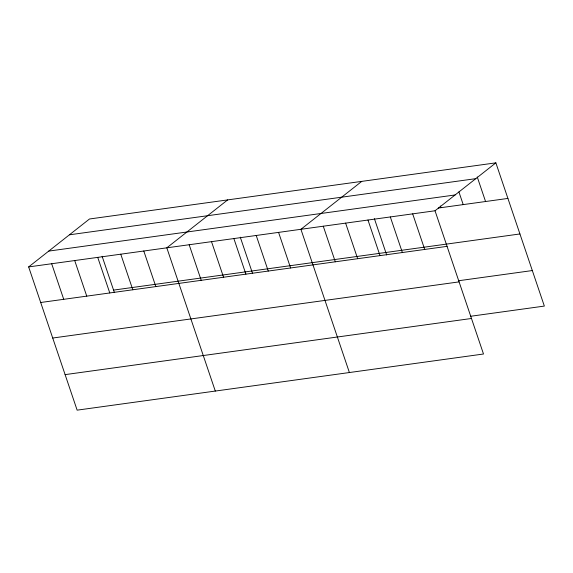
<?xml version="1.0" encoding="UTF-8"?>
<svg xmlns="http://www.w3.org/2000/svg" width="573" height="573" viewBox="0 0 573 573"><rect width="100%" height="100%" fill="white"/><g stroke="black" fill="none" stroke-linecap="round" stroke-linejoin="round"><path stroke-width="0.86" d="M495.867 162.847L435.022 210.771L483.505 354.007L77.133 410.153L28.65 266.918L89.495 218.993L495.867 162.847L544.35 306.082L470.419 316.296M227.66 199.905L166.815 247.83L215.298 391.065M361.764 181.376L300.918 229.3L349.401 372.536M69.419 234.808L475.791 178.661M48.726 251.103L455.098 194.956M438.281 208.049L507.914 198.43M28.65 266.918L435.022 210.771M113.561 290.103L519.933 233.956M40.697 302.501L447.069 246.354M458.4 280.77L532.324 270.556M52.716 338.027L459.088 281.88M65.107 374.627L471.479 318.481M477.245 176.95L485.56 201.517M458.909 191.898L463.213 204.604M440.286 206.001L440.859 207.691M412.675 213.858L424.715 249.441M390.32 216.945L402.368 252.528M374.384 218.65L386.682 254.978M367.973 220.039L380.014 255.615M345.619 223.126L357.667 258.709M323.272 226.213L335.312 261.797M278.571 232.387L290.611 267.971M256.217 235.474L268.264 271.058M240.28 237.179L252.578 273.507M233.87 238.561L245.91 274.145M211.516 241.656L223.563 277.239M189.169 244.743L201.209 280.326M143.787 251.01L155.835 286.593M120.76 254.19L132.807 289.773M102.116 256.267L114.407 292.595M97.732 257.377L109.78 292.961M74.705 260.557L86.752 296.141M51.677 263.738L63.725 299.321"/></g></svg>
